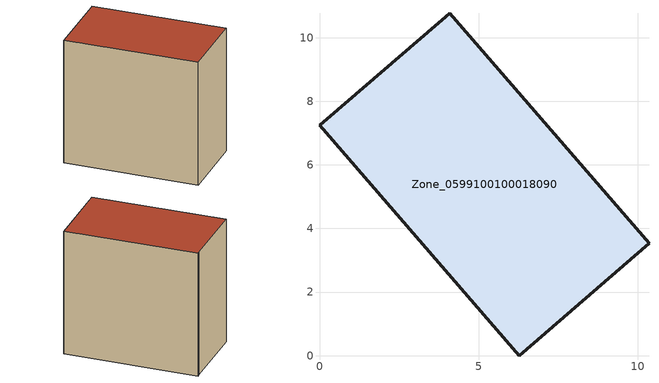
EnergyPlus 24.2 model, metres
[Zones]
Zone_0599100100018090
 floor ground (C_G): 4.1,10.76 10.36,3.53 6.28,0 0,7.25 3.97,10.65 z2.77
 wall outside (C_F): 6.28,0 10.36,3.53 4.1,10.76 3.97,10.65 0,7.25 6.28,0 z2.77:11.97
 roof outside (C_R): 10.36,3.53 4.1,10.76 3.97,10.65 0,7.25 6.28,0 z11.97
[BUILDING]
Pand.0599100100018090: North Axis=0; Terrain=City; Loads Convergence Tolerance Value=0.04; Temperature Convergence Tolerance Value=0.4; Solar Distribution=FullExterior; Maximum Number of Warmup Days=25; Minimum Number of Warmup Days=1
[Site:Location]
Rotterdam.The.Hague.AP_ZH_NLD Design_Conditions: Latitude=51.96; Longitude=4.45; Time Zone=1; Elevation=-4.5
[SITE:GROUNDTEMPERATURE:BUILDINGSURFACE]
18, 18, 18, 18, 18, 18, 18, 18, 18, 18, 18, 18
[MATERIAL] Thermal Absorptance=0.9; Solar Absorptance=0.7; Visible Absorptance=0.7
Name | Roughness | Thickness | Conductivity | Density | Specific Heat
G.TI.2015-2018 | MediumSmooth | 0.15 | 0.0428571 | 540 | 1210
F.TI.2015-2018 | Rough | 0.3 | 0.0666667 | 1920 | 840
R.TI.2015-2018 | MediumRough | 0.2 | 0.0333333 | 1500 | 1000
[CONSTRUCTION]
C_G: G.TI.2015-2018
C_F: F.TI.2015-2018
C_R: R.TI.2015-2018
[ZONE]
Zone_0599100100018090: Type=1; Multiplier=1; Ceiling Height=Autocalculate; Volume=Autocalculate; Floor Area=autocalculate; Part of Total Floor Area=Yes
[ZONEINFILTRATION:DESIGNFLOWRATE]
Infil_Zone_0599100100018090: Zone or ZoneList or Space or SpaceList=Zone_0599100100018090; Schedule=AlwaysOn; Design Flow Rate Calculation Method=Flow/Area; Flow Rate per Floor Area=0.0015; Constant Term Coefficient=1; Temperature Term Coefficient=0; Velocity Term Coefficient=0; Velocity Squared Term Coefficient=0
[HVACTEMPLATE:ZONE:IDEALLOADSAIRSYSTEM]
Zone_0599100100018090: Maximum Heating Supply Air Temperature=50; Minimum Cooling Supply Air Temperature=13; Maximum Heating Supply Air Humidity Ratio=0.0156; Minimum Cooling Supply Air Humidity Ratio=0.0077; Heating Limit=NoLimit; Cooling Limit=NoLimit; Dehumidification Control Type=ConstantSensibleHeatRatio; Cooling Sensible Heat Ratio=0.7; Dehumidification Setpoint=60; Humidification Control Type=None; Humidification Setpoint=30; Outdoor Air Method=None; Outdoor Air Flow Rate per Person=0.00944; Outdoor Air Flow Rate per Zone Floor Area=0; Outdoor Air Flow Rate per Zone=0; Demand Controlled Ventilation Type=None; Outdoor Air Economizer Type=NoEconomizer; Heat Recovery Type=None; Sensible Heat Recovery Effectiveness=0.7; Latent Heat Recovery Effectiveness=0.65
[ZONECONTROL:THERMOSTAT]
ThermostatControl_Zone_0599100100018090: Zone or ZoneList=Zone_0599100100018090; Control Type Schedule=DualSetpointControlType; Control 1=Thermostat_Zone_0599100100018090; Temperature Difference Between Cutout And Setpoint=0
[THERMOSTATSETPOINT:DUALSETPOINT]
Thermostat_Zone_0599100100018090: Heating Setpoint Temperature Schedule=HeatingSetpoint_Zone_0599100100018090; Cooling Setpoint Temperature Schedule=CoolingSetpoint_Zone_0599100100018090
[SCHEDULE:COMPACT]
HeatingSetpoint_Zone_0599100100018090: Through: 12/31, For: AllDays, Until: 24:00, 21
CoolingSetpoint_Zone_0599100100018090: Through: 12/31, For: AllDays, Until: 24:00, 24
DualSetpointControlType: Through: 12/31, For: AllDays, Until: 24:00, 4
AlwaysOn: Through: 12/31, For: AllDays, Until: 24:00, 1
